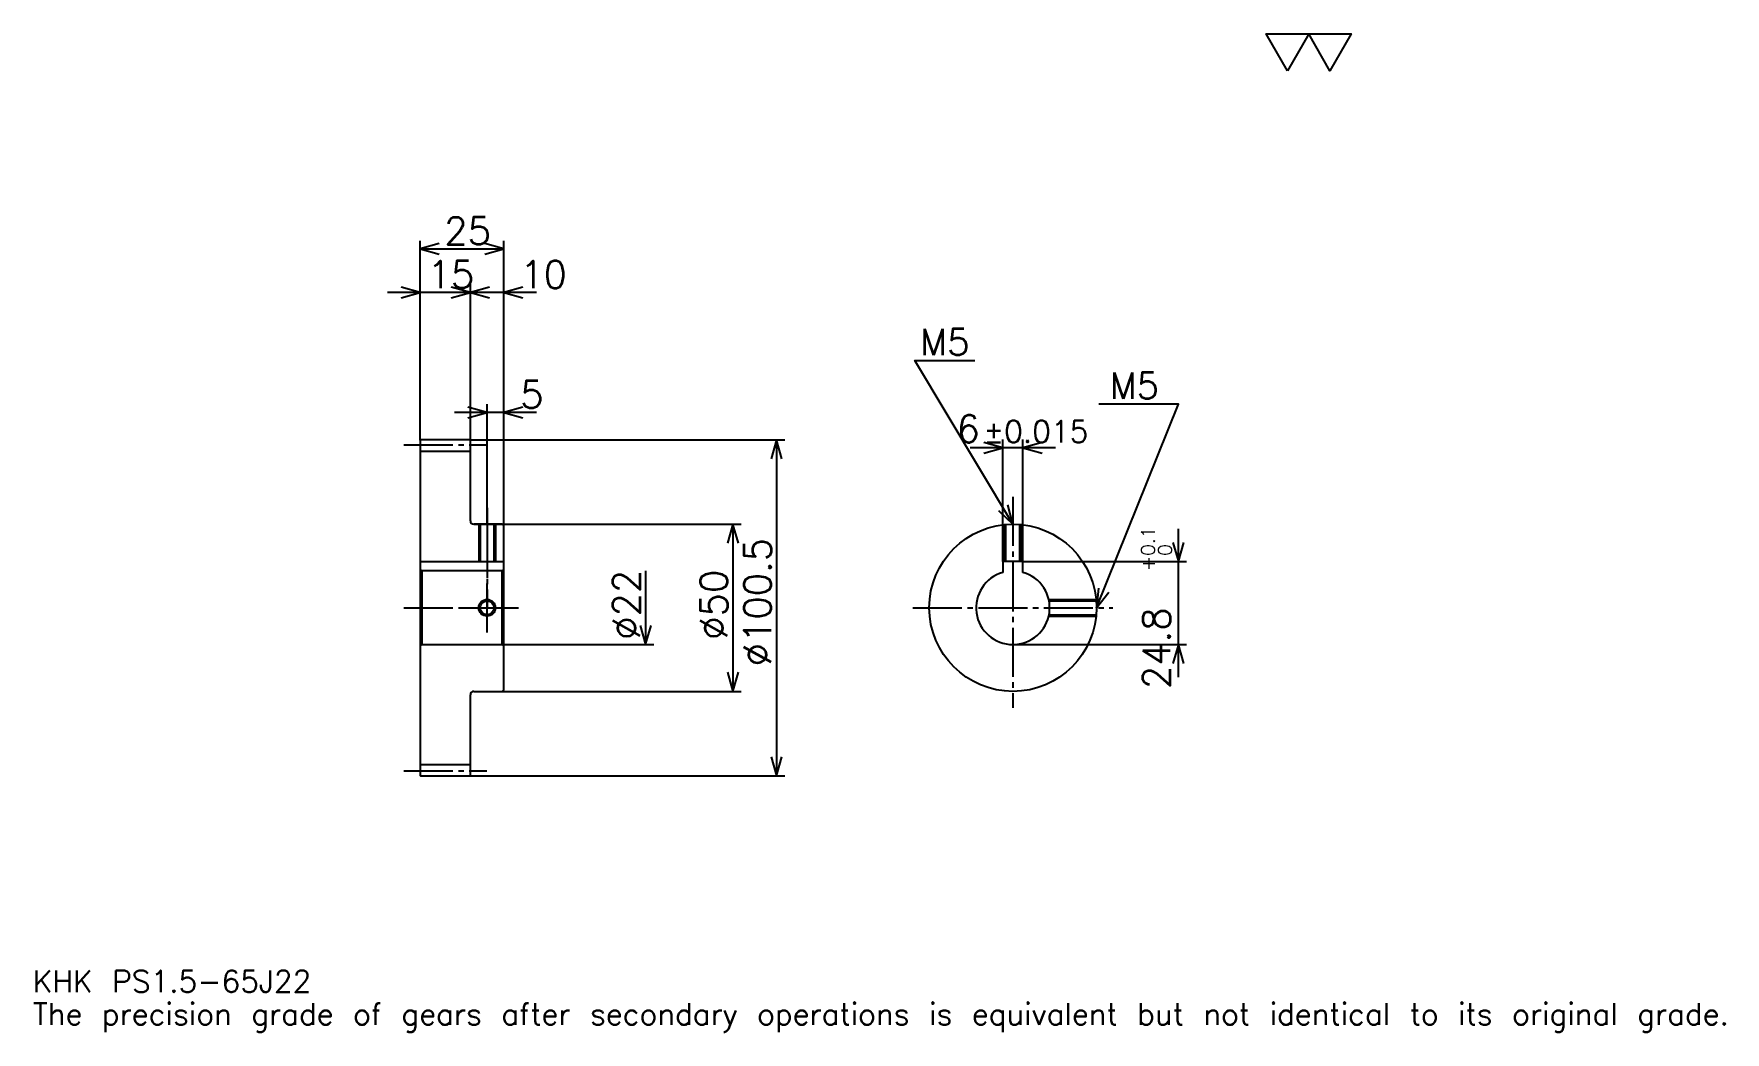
# Model space of a CAD drawing. Extents: x 17 to 522, y 6 to 304.
import ezdxf

# ---------------------------------------------------------------- set-up
doc = ezdxf.new("R2010")
doc.units = 0
doc.linetypes.add('DASHDOT', pattern=[19.565218, 14.673913, -1.630435, 1.630435, -1.630435])
doc.layers.get('0').update_dxf_attribs({"linetype": 'CONTINUOUS'})
doc.layers.add('DASHDOT', color=6, linetype='DASHDOT')
doc.styles.add('KANJI', font='TXT', dxfattribs={"bigfont": 'BIGFONT'})

msp = doc.modelspace()

# ---------------------------------------------------------------- linework, layer by layer
at = {"color": 5}
for p, q in [((132.065216, 183.130432), (132.065216, 242.641296)), ((132.065216, 240.195648), (157.065216, 240.195648)), ((157.065216, 183.130432), (157.065216, 242.641296)), ((147.065216, 183.130432), (147.065216, 229.597839)), ((156.847824, 227.152176), (122.282608, 227.152176)), ((166.847824, 227.152176), (137.282608, 227.152176)), ((152.065216, 183.130432), (152.065216, 193.728256)), ((166.847824, 191.282608), (142.282608, 191.282608)), ((132.065216, 183.030426), (132.065216, 183.130432)), ((146.96521, 183.130432), (157.065216, 183.130432)), ((147.065216, 183.030426), (147.065216, 183.130432)), ((152.065216, 157.880432), (152.065216, 183.130432)), ((152.065216, 157.880432), (152.065216, 183.130432)), ((157.065216, 183.130432), (241.032608, 183.130432)), ((157.065216, 157.380432), (157.065216, 183.130432)), ((238.586945, 183.130432), (238.586945, 82.630432)), ((306.239136, 146.680435), (306.239136, 183.152176)), ((312.239136, 146.680435), (312.239136, 183.152176)), ((322.021729, 180.706512), (296.456543, 180.706512)), ((148.065216, 157.880432), (157.065216, 157.880432)), ((157.065216, 157.880432), (227.989136, 157.880432)), ((225.543488, 157.880432), (225.543488, 107.880432)), ((358.695679, 112.097824), (358.695679, 156.463043)), ((312.239136, 146.680435), (361.141296, 146.680435)), ((199.456512, 143.880432), (199.456512, 121.880432)), ((157.065216, 121.880432), (201.902176, 121.880432)), ((309.239136, 121.880432), (361.141296, 121.880432)), ((148.065216, 107.880432), (157.065216, 107.880432)), ((157.065216, 107.880432), (227.989136, 107.880432)), ((146.96521, 82.630432), (157.065216, 82.630432)), ((157.065216, 82.630432), (241.032608, 82.630432))]:
    msp.add_line(p, q, dxfattribs=at)
at = {"color": 4}
for p, q in [((132.065216, 179.755432), (147.065216, 179.755432)), ((132.065216, 146.680435), (157.065216, 146.680435)), ((132.565216, 143.880432), (132.565216, 121.880432)), ((156.565216, 143.880432), (157.065216, 144.380432)), ((156.565216, 121.880432), (157.065216, 121.380432)), ((132.065216, 86.005432), (147.065216, 86.005432))]:
    msp.add_line(p, q, dxfattribs=at)
at = {"color": 7}
msp.add_lwpolyline([(391.304352, 293.478271), (384.945648, 304.5), (410.380432, 304.5), (404.021729, 293.478271), (397.663055, 304.5), (391.304352, 293.478271)], dxfattribs=at)
at = {"color": 5}
for points in [[(137.771744, 241.82608), (132.065216, 240.195648), (137.771744, 238.565216)], [(151.358688, 238.565216), (157.065216, 240.195648), (151.358688, 241.82608)], [(126.358696, 225.521744), (132.065216, 227.152176), (126.358696, 228.782608)], [(141.358688, 225.521744), (147.065216, 227.152176), (141.358688, 228.782608)], [(152.771744, 228.782608), (147.065216, 227.152176), (152.771744, 225.521744)], [(162.771744, 228.782608), (157.065216, 227.152176), (162.771744, 225.521744)], [(309.239136, 157.880432), (279.891296, 206.793472), (297.82608, 206.793472)], [(146.358688, 189.652176), (152.065216, 191.282608), (146.358688, 192.91304)], [(162.771744, 192.91304), (157.065216, 191.282608), (162.771744, 189.652176)], [(334.239136, 132.880432), (358.695648, 193.75), (334.891296, 193.75)], [(240.217377, 177.42392), (238.586945, 183.130432), (236.956512, 177.42392)], [(300.532593, 179.07608), (306.239136, 180.706512), (300.532593, 182.33696)], [(317.945679, 182.33696), (312.239136, 180.706512), (317.945679, 179.07608)], [(304.90506, 161.934875), (309.239136, 157.880432), (307.701233, 163.612579)], [(227.17392, 152.173904), (225.543488, 157.880432), (223.913055, 152.173904)], [(357.065247, 152.386948), (358.695679, 146.680435), (360.326111, 152.386948)], [(334.85376, 138.783401), (334.239136, 132.880432), (337.879517, 137.567688)], [(197.82608, 127.586952), (199.456512, 121.880432), (201.086945, 127.586952)], [(360.326111, 116.173912), (358.695679, 121.880432), (357.065247, 116.173912)], [(223.913055, 113.586952), (225.543488, 107.880432), (227.17392, 113.586952)], [(236.956512, 88.336952), (238.586945, 82.630432), (240.217377, 88.336952)]]:
    msp.add_lwpolyline(points, dxfattribs=at)
at = {"color": 4}
for points in [[(147.065216, 158.880432), (147.065216, 183.030426), (146.96521, 183.130432), (132.165222, 183.130432), (132.065216, 183.030426), (132.065216, 121.380432)], [(148.065216, 107.880432), (156.565216, 107.880432), (157.065216, 108.380432), (157.065216, 157.380432), (156.565216, 157.880432), (148.065216, 157.880432)], [(149.565216, 157.880432), (149.565216, 146.680435)], [(150.000214, 157.880432), (150.000214, 146.680435)], [(154.130219, 157.880432), (154.130219, 146.680435)], [(154.565216, 157.880432), (154.565216, 146.680435)], [(306.739136, 146.680435), (306.739136, 157.755112)], [(307.174133, 146.680435), (307.174133, 157.794998)], [(311.304138, 146.680435), (311.304138, 157.794998)], [(311.739136, 146.680435), (311.739136, 157.755112)], [(312.239136, 143.46344), (312.239136, 146.680435), (306.239136, 146.680435), (306.239136, 143.46344)], [(132.065216, 121.380432), (132.565216, 121.880432), (156.565216, 121.880432), (156.565216, 143.880432), (132.565216, 143.880432), (132.065216, 144.380432)], [(319.951294, 135.380432), (334.113831, 135.380432)], [(320.043579, 134.945435), (334.153687, 134.945435)], [(319.951294, 130.380432), (334.113831, 130.380432)], [(320.043579, 130.81543), (334.153687, 130.81543)], [(132.065216, 121.380432), (132.065216, 82.730431), (132.165222, 82.630432), (146.96521, 82.630432), (147.065216, 82.730431), (147.065216, 106.880432)]]:
    msp.add_lwpolyline(points, dxfattribs=at)
for centre, radius in [((309.239136, 132.880432), 25), ((152.065216, 132.880432), 2.065)]:
    msp.add_circle(centre, radius, dxfattribs=at)
at = {"color": 7}
msp.add_circle((152.065216, 132.880432), 2.5, dxfattribs=at)
at = {"color": 4}
for centre, radius, start, end in [((148.065216, 158.880432), 1, 180, 270), ((309.239136, 132.880432), 11, 105.82662089, 74.17337911), ((148.065216, 106.880432), 1, 90, 180)]:
    msp.add_arc(centre, radius, start, end, dxfattribs=at)
at = {"layer": 'DASHDOT', "color": 7}
for p, q in [((127.173912, 181.630432), (151.956512, 181.630432)), ((309.239136, 166.032608), (309.239136, 102.989128)), ((152.065216, 157.880432), (152.065216, 132.880432)), ((127.173912, 132.880432), (161.956512, 132.880432)), ((279.347839, 132.880432), (339.130432, 132.880432)), ((127.173912, 84.130432), (151.956512, 84.130432))]:
    msp.add_line(p, q, dxfattribs=at)
for points in [[(152.065216, 162.771729), (152.065216, 141.789124)], [(152.065216, 125.489128), (152.065216, 140.271744)], [(144.67392, 132.880432), (159.456512, 132.880432)]]:
    msp.add_lwpolyline(points, dxfattribs=at)

# ---------------------------------------------------------------- texts
at = {"color": 7, "style": 'KANJI'}
for s, height, p in [('25', 8.152174, (139.266296, 241.5)), ('15', 8.152174, (134.266296, 228.456512)), ('10', 8.152174, (161.956512, 228.456512)), ('M5', 7.826087, (281.521729, 208.42392)), ('M5', 7.826087, (338.152161, 195.380432)), ('5', 8.152174, (161.956512, 192.58696)), ('6', 8.152174, (292.411438, 182.33696)), ('%%p0.015', 6.521739, (300.481079, 182.33696)), ('KHK PS1.5-65J22', 6.521739, (16.304348, 17.934782)), ('The precision grade of gears after secondary operations is equivalent but not identical to its original grade.', 6.521739, (16.304348, 8.152174))]:
    msp.add_text(s, height=height, dxfattribs=at).set_placement(p)
for s, height, p in [('%%c100.5', 8.152174, (236.956512, 115.353256)), ('0.1', 4.076087, (351.684814, 148.406723)), ('+', 4.076087, (351.684814, 143.841492)), ('0', 4.076087, (356.739136, 148.406723)), ('%%c22', 8.152174, (197.82608, 123.301628)), ('%%c50', 8.152174, (223.913055, 123.301628)), ('24.8', 8.152174, (356.25, 108.555664))]:
    msp.add_text(s, height=height, rotation=90, dxfattribs=at).set_placement(p)

doc.saveas('drawing.dxf')
